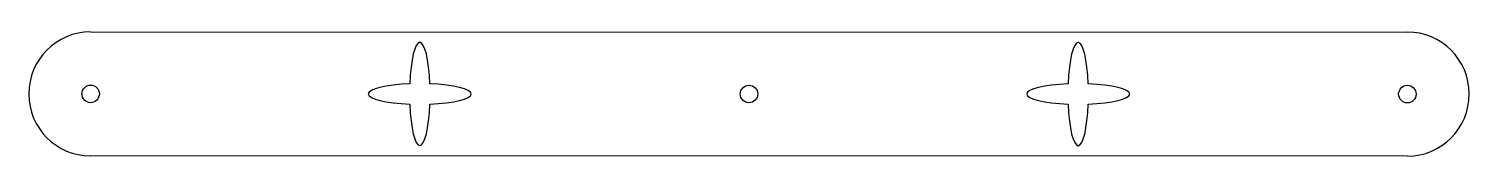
# Model space of a CAD drawing. Header units: millimetres. Extents: x 47 to 327, y -266 to -242.
import ezdxf

# ---------------------------------------------------------------- set-up
doc = ezdxf.new("R2010")
doc.units = ezdxf.units.MM
doc.header["$MEASUREMENT"] = 0

msp = doc.modelspace()

# ---------------------------------------------------------------- linework, layer by layer
at = {"linetype": 'Continuous'}
for p, q in [((59.45, -242.12), (315.2, -242.16)), ((315.2, -266.16), (59.45, -266.12))]:
    msp.add_line(p, q, dxfattribs=at)
for centre in [(59.45, -254.12), (187.32, -254.14), (315.2, -254.16)]:
    msp.add_circle(centre, 1.7, dxfattribs=at)
for centre, start, end in [((59.45, -254.12), 90, 270), ((315.2, -254.16), 270, 90)]:
    msp.add_arc(centre, 12, start, end, dxfattribs=at)
for centre, major_axis, start_param, end_param in [((123.39, -254.13), (0, 10), 4.909754, 7.656556), ((251.26, -254.15), (0, 10), 4.909754, 7.656556), ((123.39, -254.13), (10, 0), 1.768222, 4.515024), ((123.39, -254.13), (10, 0), 4.909815, 7.656616), ((251.26, -254.15), (-10, 0), 4.909815, 7.656616), ((251.26, -254.15), (-10, 0), 8.051407, 10.798209), ((123.39, -254.13), (0, 10), 1.768162, 4.514963), ((251.26, -254.15), (0, 10), 1.768162, 4.514963)]:
    msp.add_ellipse(centre, major_axis=major_axis, ratio=0.2, start_param=start_param, end_param=end_param, dxfattribs=at)

doc.saveas('drawing.dxf')
